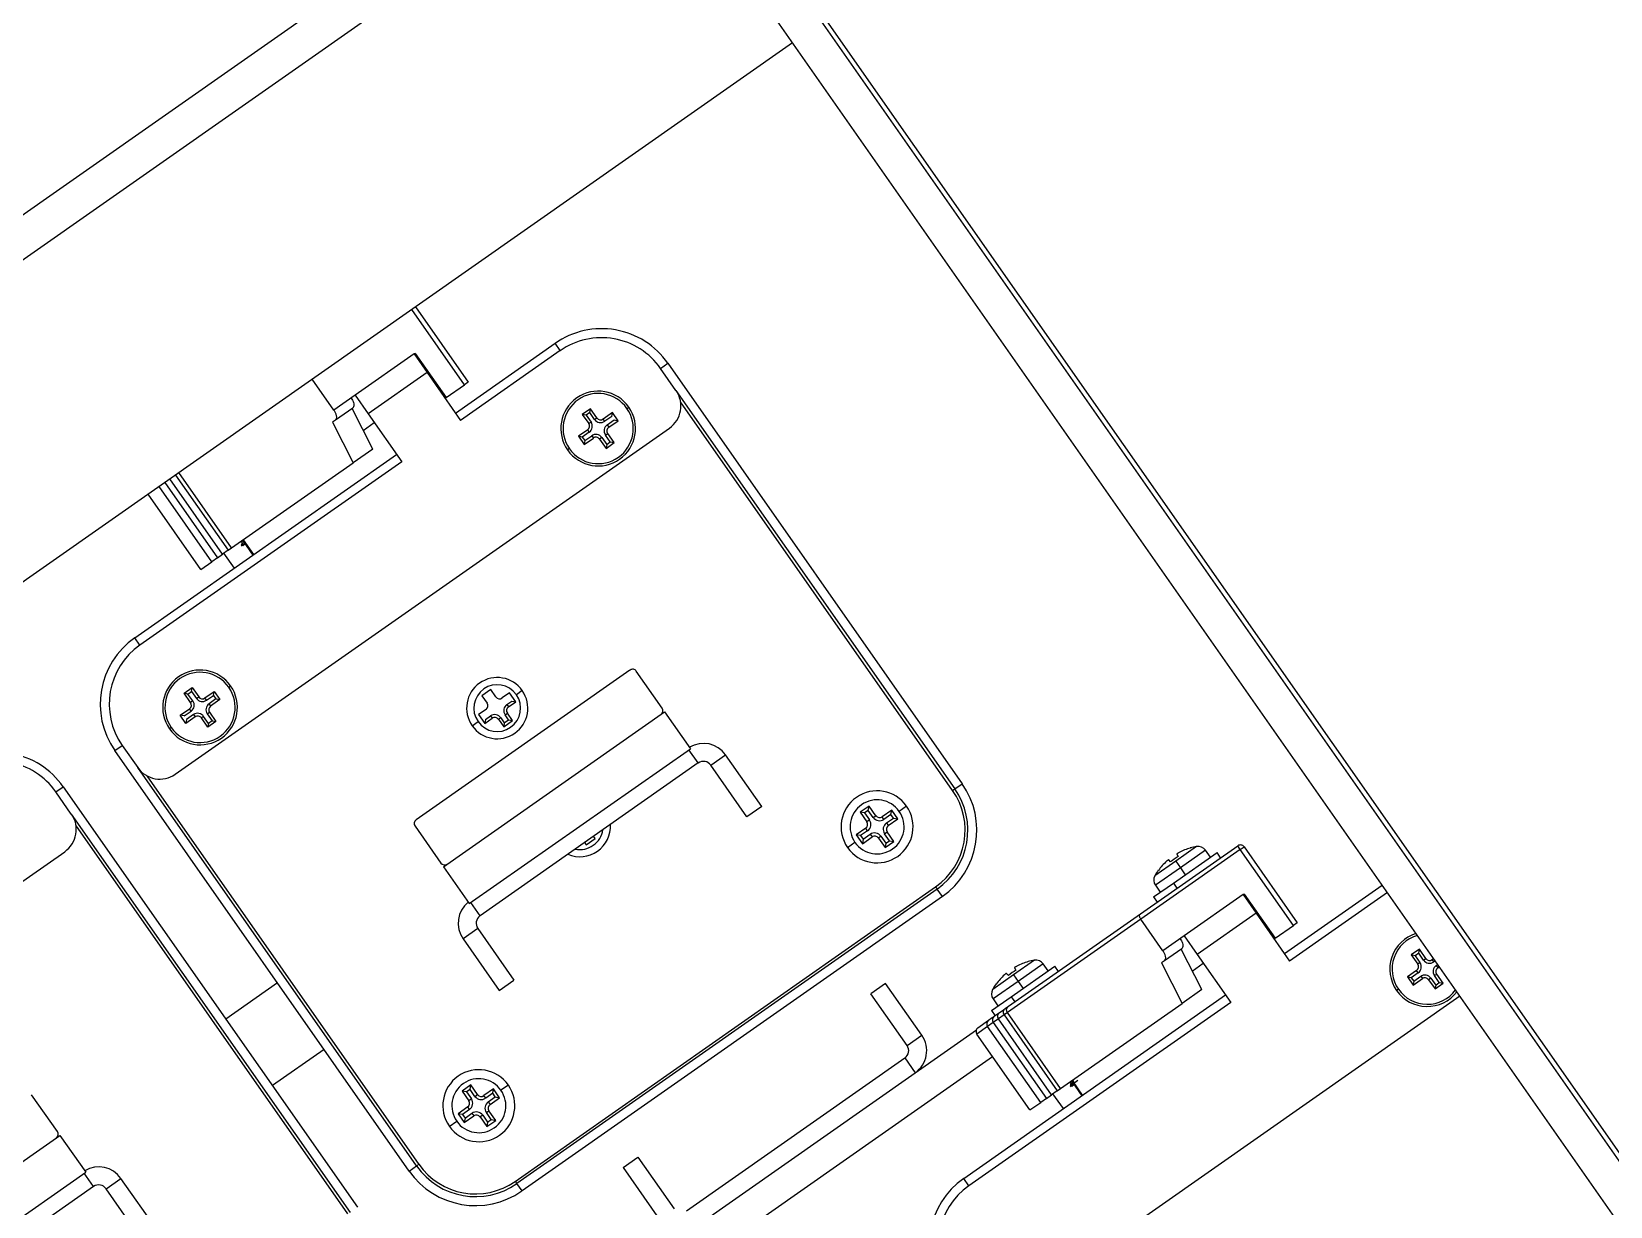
# Model space of a CAD drawing. Header units: millimetres. Extents: x 152904052 to 153933663, y 538271515 to 539240469.
# Drawn here: x 153346588.7 to 153346764.1, y 538942448.7 to 538942579.2 of the extents above; entities that cross this region are included whole.
import ezdxf

# ---------------------------------------------------------------- set-up
doc = ezdxf.new("R2010")
doc.units = ezdxf.units.MM
doc.layers.add('POWR', color=5, linetype='Continuous')

msp = doc.modelspace()

# ---------------------------------------------------------------- linework, layer by layer
at = {"layer": 'POWR', "color": 7}
for p, q in [((153348110.76, 538943625.26), (153346315.18, 538942367.98)), ((153347192.8, 538942977.49), (153346347.02, 538942385.27)), ((153346846.37, 538942337.69), (153346659.73, 538942604.24)), ((153346660.14, 538942604.52), (153346846.78, 538942337.97)), ((153346843.1, 538942335.39), (153346656.46, 538942601.94)), ((153346673.26, 538942577.94), (153346363.83, 538942361.27)), ((153346636.82, 538942539.97), (153346630.97, 538942548.33)), ((153346631.38, 538942548.61), (153346637.23, 538942540.26)), ((153346631.33, 538942543.45), (153346631.23, 538942543.39)), ((153346631.33, 538942543.45), (153346634.77, 538942538.54)), ((153346635.82, 538942536.83), (153346646.88, 538942544.58)), ((153346647.45, 538942543.76), (153346636.39, 538942536.01)), ((153346647.45, 538942543.76), (153346646.88, 538942544.58)), ((153346631.23, 538942543.39), (153346624.68, 538942538.8)), ((153346631.23, 538942543.39), (153346632.67, 538942541.34)), ((153346631.5, 538942543.21), (153346631.4, 538942543.14)), ((153346631.56, 538942543.12), (153346631.5, 538942543)), ((153346658.59, 538942541.79), (153346659.41, 538942542.37)), ((153346660.31, 538942539.33), (153346658.59, 538942541.79)), ((153346659.41, 538942542.37), (153346692.11, 538942495.67)), ((153346622.32, 538942537.14), (153346619.91, 538942540.58)), ((153346632.67, 538942541.34), (153346626.11, 538942536.75)), ((153346632.67, 538942541.34), (153346636.39, 538942536.01)), ((153346634.77, 538942538.54), (153346636.82, 538942539.97)), ((153346637.23, 538942540.26), (153346636.82, 538942539.97)), ((153346624.68, 538942538.8), (153346622.32, 538942537.14)), ((153346624.68, 538942538.8), (153346626.11, 538942536.75)), ((153346634.77, 538942538.54), (153346634.67, 538942538.47)), ((153346660.31, 538942539.33), (153346691.29, 538942495.1)), ((153346624.41, 538942537.39), (153346622.5, 538942536.05)), ((153346626.62, 538942532.83), (153346624.33, 538942537.33)), ((153346626.11, 538942536.75), (153346629.84, 538942531.42)), ((153346650.8, 538942537.31), (153346649.9, 538942536.68)), ((153346649.9, 538942536.68), (153346650.62, 538942535.66)), ((153346650.33, 538942536.61), (153346649.9, 538942536.68)), ((153346650.73, 538942536.89), (153346650.33, 538942536.61)), ((153346650.33, 538942536.61), (153346650.87, 538942535.83)), ((153346650.73, 538942536.89), (153346650.8, 538942537.31)), ((153346651.27, 538942536.11), (153346650.73, 538942536.89)), ((153346651.52, 538942536.29), (153346650.8, 538942537.31)), ((153346653.24, 538942536.88), (153346652.22, 538942536.17)), ((153346653.17, 538942536.46), (153346652.39, 538942535.92)), ((153346653.17, 538942536.46), (153346653.24, 538942536.88)), ((153346653.87, 538942535.98), (153346653.24, 538942536.88)), ((153346654.87, 538942537.35), (153346655.07, 538942537.49)), ((153346691.04, 538942494.93), (153346660.82, 538942538.09)), ((153346604.69, 538942496.73), (153346659.58, 538942535.16)), ((153346622.5, 538942536.05), (153346622.16, 538942535.81)), ((153346622.16, 538942535.81), (153346624.45, 538942531.31)), ((153346625.57, 538942534.9), (153346626.8, 538942535.77)), ((153346650.5, 538942534.96), (153346649.47, 538942534.25)), ((153346650.67, 538942534.71), (153346649.9, 538942534.17)), ((153346650.67, 538942534.71), (153346650.5, 538942534.96)), ((153346650.87, 538942535.83), (153346650.62, 538942535.66)), ((153346651.27, 538942536.11), (153346651.52, 538942536.29)), ((153346652.39, 538942535.92), (153346652.22, 538942536.17)), ((153346652.67, 538942535.52), (153346653.44, 538942536.06)), ((153346652.67, 538942535.52), (153346652.85, 538942535.27)), ((153346652.85, 538942535.27), (153346653.87, 538942535.98)), ((153346653.44, 538942536.06), (153346653.87, 538942535.98)), ((153346649.47, 538942534.25), (153346650.1, 538942533.34)), ((153346649.9, 538942534.17), (153346649.47, 538942534.25)), ((153346649.9, 538942534.17), (153346650.18, 538942533.77)), ((153346650.1, 538942533.34), (153346651.13, 538942534.06)), ((153346650.18, 538942533.77), (153346650.1, 538942533.34)), ((153346650.18, 538942533.77), (153346650.95, 538942534.31)), ((153346650.95, 538942534.31), (153346651.13, 538942534.06)), ((153346652.08, 538942534.11), (153346651.82, 538942533.94)), ((153346651.82, 538942533.94), (153346652.54, 538942532.91)), ((153346652.08, 538942534.11), (153346652.62, 538942533.34)), ((153346652.47, 538942534.39), (153346652.73, 538942534.57)), ((153346653.01, 538942533.62), (153346652.47, 538942534.39)), ((153346652.54, 538942532.91), (153346653.44, 538942533.55)), ((153346652.62, 538942533.34), (153346652.54, 538942532.91)), ((153346652.62, 538942533.34), (153346653.01, 538942533.62)), ((153346653.44, 538942533.55), (153346652.73, 538942534.57)), ((153346653.01, 538942533.62), (153346653.44, 538942533.55)), ((153346600.19, 538942511.88), (153346629.27, 538942532.24)), ((153346629.84, 538942531.42), (153346600.76, 538942511.06)), ((153346610.95, 538942521.86), (153346624.45, 538942531.31)), ((153346626.62, 538942532.83), (153346624.45, 538942531.31)), ((153346648.48, 538942532.88), (153346648.27, 538942532.73)), ((153346609.94, 538942521.15), (153346604.09, 538942529.51)), ((153346604.71, 538942529.95), (153346610.57, 538942521.59)), ((153346604.72, 538942529.95), (153346610.57, 538942521.59)), ((153346610.95, 538942521.86), (153346605.1, 538942530.22)), ((153346607.54, 538942519.47), (153346601.69, 538942527.83)), ((153346608.74, 538942520.31), (153346602.89, 538942528.67)), ((153346603.52, 538942529.11), (153346609.37, 538942520.75)), ((153346603.52, 538942529.11), (153346609.37, 538942520.75)), ((153346611.9, 538942522.53), (153346612.09, 538942522.53)), ((153346612.15, 538942522.7), (153346613.29, 538942521.06)), ((153346612.22, 538942522.75), (153346613.36, 538942521.11)), ((153346609.37, 538942520.75), (153346608.74, 538942520.31)), ((153346609.37, 538942520.75), (153346609.94, 538942521.15)), ((153346609.37, 538942520.75), (153346609.37, 538942520.75)), ((153346610.57, 538942521.59), (153346609.94, 538942521.15)), ((153346611.25, 538942519.62), (153346610.1, 538942521.26)), ((153346610.57, 538942521.59), (153346610.95, 538942521.86)), ((153346610.57, 538942521.59), (153346610.57, 538942521.59)), ((153346612.19, 538942522.12), (153346612, 538942522.04)), ((153346612.19, 538942522.12), (153346612.42, 538942522.31)), ((153346607.54, 538942519.47), (153346608.74, 538942520.31)), ((153346600.76, 538942511.06), (153346600.19, 538942511.88)), ((153346655.2, 538942508.28), (153346631.44, 538942491.65)), ((153346658.76, 538942504.07), (153346655.9, 538942508.16)), ((153346605.67, 538942505.71), (153346606.57, 538942506.34)), ((153346606.1, 538942505.63), (153346605.67, 538942505.71)), ((153346606.39, 538942504.69), (153346605.67, 538942505.71)), ((153346606.1, 538942505.63), (153346606.49, 538942505.91)), ((153346606.64, 538942504.86), (153346606.1, 538942505.63)), ((153346606.64, 538942504.86), (153346606.39, 538942504.69)), ((153346606.49, 538942505.91), (153346606.57, 538942506.34)), ((153346606.49, 538942505.91), (153346607.04, 538942505.14)), ((153346606.57, 538942506.34), (153346607.29, 538942505.32)), ((153346607.04, 538942505.14), (153346607.29, 538942505.32)), ((153346607.98, 538942505.19), (153346609.01, 538942505.91)), ((153346608.16, 538942504.94), (153346607.98, 538942505.19)), ((153346608.16, 538942504.94), (153346608.93, 538942505.48)), ((153346609.21, 538942505.08), (153346608.44, 538942504.54)), ((153346609.64, 538942505.01), (153346608.61, 538942504.29)), ((153346608.93, 538942505.48), (153346609.01, 538942505.91)), ((153346608.93, 538942505.48), (153346609.21, 538942505.08)), ((153346609.01, 538942505.91), (153346609.64, 538942505.01)), ((153346609.21, 538942505.08), (153346609.64, 538942505.01)), ((153346610.63, 538942506.38), (153346610.84, 538942506.52)), ((153346639.74, 538942506.13), (153346638.76, 538942505.44)), ((153346638.76, 538942505.44), (153346639.33, 538942504.62)), ((153346640.31, 538942505.31), (153346639.74, 538942506.13)), ((153346641.83, 538942505.76), (153346641.01, 538942505.19)), ((153346641.52, 538942504.45), (153346642.09, 538942504.85)), ((153346642.52, 538942504.78), (153346641.83, 538942505.76)), ((153346642.09, 538942504.85), (153346642.52, 538942504.78)), ((153346643.24, 538942506.01), (153346642.58, 538942505.55)), ((153346605.24, 538942503.27), (153346606.26, 538942503.99)), ((153346605.87, 538942502.37), (153346605.24, 538942503.27)), ((153346605.67, 538942503.2), (153346605.24, 538942503.27)), ((153346605.67, 538942503.2), (153346606.44, 538942503.74)), ((153346606.89, 538942503.09), (153346605.87, 538942502.37)), ((153346606.72, 538942503.34), (153346605.95, 538942502.8)), ((153346606.44, 538942503.74), (153346606.26, 538942503.99)), ((153346606.72, 538942503.34), (153346606.89, 538942503.09)), ((153346607.84, 538942503.14), (153346607.59, 538942502.97)), ((153346608.38, 538942502.37), (153346607.84, 538942503.14)), ((153346608.24, 538942503.42), (153346608.49, 538942503.6)), ((153346608.24, 538942503.42), (153346608.78, 538942502.65)), ((153346608.44, 538942504.54), (153346608.61, 538942504.29)), ((153346608.49, 538942503.6), (153346609.21, 538942502.57)), ((153346634.48, 538942486.45), (153346659.05, 538942503.66)), ((153346639.21, 538942503.92), (153346638.39, 538942503.35)), ((153346638.39, 538942503.35), (153346639.08, 538942502.37)), ((153346639.15, 538942502.79), (153346639.72, 538942503.19)), ((153346639.72, 538942503.19), (153346639.9, 538942502.94)), ((153346641.32, 538942503.33), (153346641.58, 538942503.51)), ((153346641.72, 538942502.76), (153346641.32, 538942503.33)), ((153346641.52, 538942504.45), (153346641.7, 538942504.2)), ((153346642.15, 538942502.69), (153346641.58, 538942503.51)), ((153346641.7, 538942504.2), (153346642.52, 538942504.78)), ((153346659.05, 538942503.66), (153346661.92, 538942499.56)), ((153346604.24, 538942501.9), (153346604.04, 538942501.76)), ((153346605.95, 538942502.8), (153346605.87, 538942502.37)), ((153346608.31, 538942501.94), (153346607.59, 538942502.97)), ((153346609.21, 538942502.57), (153346608.31, 538942501.94)), ((153346608.38, 538942502.37), (153346608.31, 538942501.94)), ((153346608.78, 538942502.65), (153346608.38, 538942502.37)), ((153346608.78, 538942502.65), (153346609.21, 538942502.57)), ((153346637.67, 538942502.11), (153346638.32, 538942502.57)), ((153346639.08, 538942502.37), (153346639.9, 538942502.94)), ((153346639.15, 538942502.79), (153346639.08, 538942502.37)), ((153346640.84, 538942502.99), (153346640.59, 538942502.82)), ((153346640.59, 538942502.82), (153346641.17, 538942502)), ((153346640.84, 538942502.99), (153346641.24, 538942502.43)), ((153346641.17, 538942502), (153346642.15, 538942502.69)), ((153346641.24, 538942502.43), (153346641.17, 538942502)), ((153346641.24, 538942502.43), (153346641.72, 538942502.76)), ((153346641.72, 538942502.76), (153346642.15, 538942502.69)), ((153346597.98, 538942499.35), (153346598.8, 538942499.92)), ((153346598.8, 538942499.92), (153346600.52, 538942497.46)), ((153346630.67, 538942452.66), (153346597.98, 538942499.35)), ((153346637.34, 538942482.35), (153346661.92, 538942499.56)), ((153346662.79, 538942497.97), (153346638.54, 538942480.99)), ((153346662.79, 538942497.97), (153346661.75, 538942499.45)), ((153346664.18, 538942497.73), (153346665.82, 538942498.87)), ((153346669.83, 538942493.14), (153346665.82, 538942498.87)), ((153346631.49, 538942453.23), (153346600.52, 538942497.46)), ((153346601.51, 538942496.56), (153346631.74, 538942453.4)), ((153346668.19, 538942491.99), (153346664.18, 538942497.73)), ((153346591.42, 538942494.76), (153346592.24, 538942495.33)), ((153346593.14, 538942492.3), (153346591.42, 538942494.76)), ((153346592.24, 538942495.33), (153346624.94, 538942448.64)), ((153346691.04, 538942494.93), (153346691.29, 538942495.1)), ((153346691.29, 538942495.1), (153346692.11, 538942495.67)), ((153346669.83, 538942493.14), (153346668.19, 538942491.99)), ((153346681.76, 538942493.19), (153346680.78, 538942492.5)), ((153346681.67, 538942492.7), (153346681.27, 538942492.42)), ((153346681.67, 538942492.7), (153346681.76, 538942493.19)), ((153346682.22, 538942491.92), (153346681.67, 538942492.7)), ((153346682.51, 538942492.12), (153346681.76, 538942493.19)), ((153346684.27, 538942492.75), (153346683.2, 538942492)), ((153346684.18, 538942492.26), (153346684.27, 538942492.75)), ((153346684.96, 538942491.76), (153346684.27, 538942492.75)), ((153346685.92, 538942493.17), (153346685.1, 538942492.6)), ((153346593.14, 538942492.3), (153346624.12, 538942448.07)), ((153346623.87, 538942447.89), (153346593.65, 538942491.06)), ((153346631.32, 538942490.95), (153346634.19, 538942486.86)), ((153346680.78, 538942492.5), (153346681.52, 538942491.44)), ((153346681.27, 538942492.42), (153346680.78, 538942492.5)), ((153346681.27, 538942492.42), (153346681.81, 538942491.64)), ((153346681.81, 538942491.64), (153346681.52, 538942491.44)), ((153346682.22, 538942491.92), (153346682.51, 538942492.12)), ((153346683.4, 538942491.71), (153346683.2, 538942492)), ((153346684.18, 538942492.26), (153346683.4, 538942491.71)), ((153346683.69, 538942491.31), (153346684.47, 538942491.85)), ((153346683.69, 538942491.31), (153346683.89, 538942491.02)), ((153346683.89, 538942491.02), (153346684.96, 538942491.76)), ((153346684.47, 538942491.85), (153346684.18, 538942492.26)), ((153346684.47, 538942491.85), (153346684.96, 538942491.76)), ((153346650.17, 538942489.14), (153346650.34, 538942488.89)), ((153346650.34, 538942488.89), (153346651.33, 538942489.58)), ((153346651.33, 538942489.58), (153346651.15, 538942489.83)), ((153346679.37, 538942488.59), (153346680.19, 538942489.16)), ((153346681.4, 538942490.74), (153346680.34, 538942489.99)), ((153346680.34, 538942489.99), (153346681.02, 538942489.01)), ((153346680.82, 538942489.91), (153346680.34, 538942489.99)), ((153346681.6, 538942490.45), (153346680.82, 538942489.91)), ((153346680.82, 538942489.91), (153346681.11, 538942489.5)), ((153346681.02, 538942489.01), (153346682.09, 538942489.76)), ((153346681.11, 538942489.5), (153346681.02, 538942489.01)), ((153346681.11, 538942489.5), (153346681.89, 538942490.05)), ((153346681.6, 538942490.45), (153346681.4, 538942490.74)), ((153346681.89, 538942490.05), (153346682.09, 538942489.76)), ((153346683.07, 538942489.84), (153346682.79, 538942489.63)), ((153346682.79, 538942489.63), (153346683.53, 538942488.57)), ((153346683.07, 538942489.84), (153346683.62, 538942489.06)), ((153346683.48, 538942490.12), (153346683.77, 538942490.32)), ((153346684.02, 538942489.34), (153346683.48, 538942490.12)), ((153346683.53, 538942488.57), (153346684.51, 538942489.26)), ((153346683.62, 538942489.06), (153346683.53, 538942488.57)), ((153346683.62, 538942489.06), (153346684.02, 538942489.34)), ((153346684.51, 538942489.26), (153346683.77, 538942490.32)), ((153346684.02, 538942489.34), (153346684.51, 538942489.26)), ((153346537.52, 538942449.69), (153346592.41, 538942488.12)), ((153346711.9, 538942481.21), (153346722.71, 538942488.78)), ((153346723, 538942488.37), (153346711.94, 538942480.63)), ((153346715.56, 538942484.63), (153346720.41, 538942488.03)), ((153346718.15, 538942488.7), (153346715.83, 538942487.07)), ((153346715.95, 538942487.85), (153346716.1, 538942487.58)), ((153346719.13, 538942488.29), (153346716.35, 538942486.34)), ((153346717.45, 538942488.55), (153346717.46, 538942488.53)), ((153346719.68, 538942487.51), (153346719.13, 538942488.29)), ((153346720.81, 538942487.45), (153346720.41, 538942488.03)), ((153346723, 538942488.37), (153346722.71, 538942488.78)), ((153346723, 538942488.37), (153346723.41, 538942488.66)), ((153346728.91, 538942479.94), (153346723, 538942488.37)), ((153346723.41, 538942488.66), (153346729.32, 538942480.22)), ((153346634.48, 538942486.45), (153346637.34, 538942482.35)), ((153346715.83, 538942487.07), (153346713.51, 538942485.45)), ((153346716.35, 538942486.34), (153346713.56, 538942484.39)), ((153346713.91, 538942486.04), (153346713.89, 538942486.06)), ((153346715.26, 538942486.99), (153346715.06, 538942487.23)), ((153346715.83, 538942487.07), (153346716.35, 538942486.34)), ((153346716.35, 538942486.34), (153346716.89, 538942485.56)), ((153346642.46, 538942451.51), (153346689.15, 538942484.2)), ((153346689.32, 538942483.96), (153346642.63, 538942451.26)), ((153346689.15, 538942484.2), (153346689.32, 538942483.96)), ((153346689.9, 538942483.14), (153346689.32, 538942483.96)), ((153346713.37, 538942483.09), (153346715.56, 538942484.63)), ((153346713.56, 538942484.39), (153346714.11, 538942483.61)), ((153346715.56, 538942484.63), (153346715.96, 538942484.06)), ((153346727.91, 538942476.8), (153346738.76, 538942484.4)), ((153346638.54, 538942480.99), (153346637.51, 538942482.47)), ((153346689.9, 538942483.14), (153346643.21, 538942450.45)), ((153346713.37, 538942483.09), (153346713.77, 538942482.52)), ((153346723.32, 538942483.35), (153346716.77, 538942478.76)), ((153346723.42, 538942483.42), (153346723.32, 538942483.35)), ((153346723.32, 538942483.35), (153346724.76, 538942481.3)), ((153346723.42, 538942483.42), (153346726.86, 538942478.5)), ((153346723.59, 538942483.17), (153346723.49, 538942483.1)), ((153346723.65, 538942483.09), (153346723.59, 538942482.96)), ((153346739.34, 538942483.58), (153346728.48, 538942475.98)), ((153346711.94, 538942480.63), (153346697.13, 538942470.26)), ((153346697.25, 538942470.95), (153346711.9, 538942481.21)), ((153346714.41, 538942477.11), (153346711.94, 538942480.63)), ((153346724.76, 538942481.3), (153346718.2, 538942476.71)), ((153346724.76, 538942481.3), (153346728.48, 538942475.98)), ((153346638.29, 538942479.6), (153346636.66, 538942478.45)), ((153346638.29, 538942479.6), (153346642.31, 538942473.87)), ((153346716.77, 538942478.76), (153346714.41, 538942477.11)), ((153346716.77, 538942478.76), (153346718.2, 538942476.71)), ((153346726.86, 538942478.5), (153346728.91, 538942479.94)), ((153346729.32, 538942480.22), (153346728.91, 538942479.94)), ((153346636.66, 538942478.45), (153346640.67, 538942472.72)), ((153346716.5, 538942477.35), (153346714.59, 538942476.01)), ((153346718.71, 538942472.8), (153346716.42, 538942477.29)), ((153346726.86, 538942478.5), (153346726.76, 538942478.43)), ((153346742.89, 538942477.28), (153346741.99, 538942476.65)), ((153346742.82, 538942476.85), (153346742.42, 538942476.57)), ((153346742.82, 538942476.85), (153346742.89, 538942477.28)), ((153346743.36, 538942476.08), (153346742.82, 538942476.85)), ((153346743.61, 538942476.25), (153346742.89, 538942477.28)), ((153346697.54, 538942472.01), (153346702.39, 538942475.41)), ((153346700.13, 538942476.08), (153346697.81, 538942474.46)), ((153346697.93, 538942475.24), (153346698.08, 538942474.96)), ((153346701.11, 538942475.67), (153346698.32, 538942473.72)), ((153346699.42, 538942475.93), (153346699.43, 538942475.91)), ((153346701.65, 538942474.89), (153346701.11, 538942475.67)), ((153346702.79, 538942474.83), (153346702.39, 538942475.41)), ((153346714.59, 538942476.01), (153346714.25, 538942475.78)), ((153346714.25, 538942475.78), (153346716.54, 538942471.28)), ((153346717.66, 538942474.86), (153346718.89, 538942475.73)), ((153346718.2, 538942476.71), (153346721.93, 538942471.39)), ((153346741.99, 538942476.65), (153346742.71, 538942475.62)), ((153346742.42, 538942476.57), (153346741.99, 538942476.65)), ((153346742.42, 538942476.57), (153346742.96, 538942475.8)), ((153346742.96, 538942475.8), (153346742.71, 538942475.62)), ((153346743.36, 538942476.08), (153346743.61, 538942476.25)), ((153346744.47, 538942476.24), (153346744.31, 538942476.13)), ((153346744.48, 538942475.88), (153346744.31, 538942476.13)), ((153346744.65, 538942475.99), (153346744.48, 538942475.88)), ((153346744.76, 538942475.48), (153346744.93, 538942475.59)), ((153346744.76, 538942475.48), (153346744.94, 538942475.23)), ((153346744.94, 538942475.23), (153346745.1, 538942475.34)), ((153346616.04, 538942473.54), (153346610.31, 538942469.53)), ((153346640.67, 538942472.72), (153346642.31, 538942473.87)), ((153346683.6, 538942473.48), (153346681.96, 538942472.33)), ((153346687.61, 538942467.75), (153346683.6, 538942473.48)), ((153346697.81, 538942474.46), (153346695.49, 538942472.83)), ((153346698.32, 538942473.72), (153346695.54, 538942471.77)), ((153346695.89, 538942473.42), (153346695.87, 538942473.44)), ((153346697.24, 538942474.37), (153346697.04, 538942474.61)), ((153346697.81, 538942474.46), (153346698.32, 538942473.72)), ((153346698.32, 538942473.72), (153346698.87, 538942472.94)), ((153346742.59, 538942474.93), (153346741.56, 538942474.21)), ((153346741.56, 538942474.21), (153346742.19, 538942473.31)), ((153346741.99, 538942474.13), (153346741.56, 538942474.21)), ((153346742.76, 538942474.67), (153346741.99, 538942474.13)), ((153346741.99, 538942474.13), (153346742.27, 538942473.73)), ((153346742.19, 538942473.31), (153346743.22, 538942474.02)), ((153346742.27, 538942473.73), (153346742.19, 538942473.31)), ((153346742.27, 538942473.73), (153346743.04, 538942474.28)), ((153346742.76, 538942474.67), (153346742.59, 538942474.93)), ((153346743.04, 538942474.28), (153346743.22, 538942474.02)), ((153346744.17, 538942474.08), (153346743.91, 538942473.9)), ((153346743.91, 538942473.9), (153346744.63, 538942472.88)), ((153346744.17, 538942474.08), (153346744.71, 538942473.31)), ((153346744.56, 538942474.36), (153346744.82, 538942474.53)), ((153346745.1, 538942473.58), (153346744.56, 538942474.36)), ((153346744.63, 538942472.88), (153346745.53, 538942473.51)), ((153346744.71, 538942473.31), (153346744.63, 538942472.88)), ((153346744.71, 538942473.31), (153346745.1, 538942473.58)), ((153346745.53, 538942473.51), (153346744.82, 538942474.53)), ((153346745.1, 538942473.58), (153346745.53, 538942473.51)), ((153346685.98, 538942466.6), (153346681.96, 538942472.33)), ((153346692.28, 538942451.84), (153346721.36, 538942472.21)), ((153346695.35, 538942470.47), (153346697.54, 538942472.01)), ((153346695.54, 538942471.77), (153346696.08, 538942470.99)), ((153346696.78, 538942436.69), (153346747.37, 538942472.11)), ((153346697.54, 538942472.01), (153346697.94, 538942471.44)), ((153346718.71, 538942472.8), (153346716.54, 538942471.28)), ((153346740.57, 538942472.84), (153346740.36, 538942472.7)), ((153346721.93, 538942471.39), (153346692.85, 538942451.03)), ((153346695.35, 538942470.47), (153346695.75, 538942469.9)), ((153346695.48, 538942469.71), (153346695.67, 538942469.85)), ((153346695.67, 538942469.85), (153346696.24, 538942470.25)), ((153346696.75, 538942469.99), (153346696.12, 538942469.55)), ((153346696.24, 538942470.25), (153346696.65, 538942470.53)), ((153346696.65, 538942470.53), (153346696.68, 538942470.55)), ((153346696.65, 538942470.53), (153346696.7, 538942470.47)), ((153346696.68, 538942470.55), (153346696.87, 538942470.69)), ((153346697.13, 538942470.26), (153346696.75, 538942469.99)), ((153346696.75, 538942469.99), (153346702.66, 538942461.55)), ((153346696.75, 538942469.99), (153346702.66, 538942461.55)), ((153346696.75, 538942469.99), (153346696.75, 538942469.99)), ((153346696.87, 538942470.69), (153346697.25, 538942470.95)), ((153346703.04, 538942461.82), (153346697.13, 538942470.26)), ((153346703.04, 538942461.82), (153346716.54, 538942471.28)), ((153346686.88, 538942463.57), (153346693.68, 538942468.33)), ((153346694.92, 538942468.71), (153346693.73, 538942467.87)), ((153346693.85, 538942468.57), (153346695.04, 538942469.41)), ((153346695.55, 538942469.15), (153346694.92, 538942468.71)), ((153346700.83, 538942460.27), (153346694.92, 538942468.71)), ((153346695.04, 538942469.41), (153346695.45, 538942469.69)), ((153346695.45, 538942469.69), (153346695.48, 538942469.71)), ((153346695.45, 538942469.69), (153346695.5, 538942469.63)), ((153346696.12, 538942469.55), (153346695.55, 538942469.15)), ((153346695.55, 538942469.15), (153346701.46, 538942460.71)), ((153346695.55, 538942469.15), (153346701.46, 538942460.71)), ((153346695.55, 538942469.15), (153346695.55, 538942469.15)), ((153346702.03, 538942461.11), (153346696.12, 538942469.55)), ((153346685.98, 538942466.6), (153346687.61, 538942467.75)), ((153346699.63, 538942459.44), (153346693.73, 538942467.87)), ((153346621.21, 538942466.17), (153346615.47, 538942462.16)), ((153346657.99, 538942439.13), (153346695.47, 538942465.38)), ((153346661.48, 538942448.23), (153346685.73, 538942465.21)), ((153346685.73, 538942465.21), (153346686.88, 538942463.57)), ((153346662.63, 538942446.59), (153346686.88, 538942463.57)), ((153346591.59, 538942457.03), (153346588.72, 538942461.13)), ((153346637.53, 538942462.22), (153346636.54, 538942461.53)), ((153346637.03, 538942461.44), (153346636.54, 538942461.53)), ((153346636.54, 538942461.53), (153346637.29, 538942460.46)), ((153346637.44, 538942461.73), (153346637.03, 538942461.44)), ((153346637.03, 538942461.44), (153346637.58, 538942460.67)), ((153346637.44, 538942461.73), (153346637.53, 538942462.22)), ((153346637.98, 538942460.95), (153346637.44, 538942461.73)), ((153346638.27, 538942461.15), (153346637.53, 538942462.22)), ((153346637.98, 538942460.95), (153346638.27, 538942461.15)), ((153346640.03, 538942461.77), (153346638.97, 538942461.03)), ((153346639.17, 538942460.74), (153346638.97, 538942461.03)), ((153346639.95, 538942461.29), (153346639.17, 538942460.74)), ((153346639.95, 538942461.29), (153346640.03, 538942461.77)), ((153346640.23, 538942460.88), (153346639.95, 538942461.29)), ((153346640.72, 538942460.79), (153346640.03, 538942461.77)), ((153346641.69, 538942462.2), (153346640.87, 538942461.63)), ((153346701.46, 538942460.71), (153346702.03, 538942461.11)), ((153346702.66, 538942461.55), (153346702.03, 538942461.11)), ((153346703.34, 538942459.59), (153346702.19, 538942461.23)), ((153346702.66, 538942461.55), (153346703.04, 538942461.82)), ((153346702.66, 538942461.55), (153346702.66, 538942461.55)), ((153346703.99, 538942462.49), (153346704.18, 538942462.49)), ((153346704.28, 538942462.08), (153346704.09, 538942462)), ((153346704.24, 538942462.66), (153346705.38, 538942461.02)), ((153346704.28, 538942462.08), (153346704.51, 538942462.28)), ((153346704.45, 538942462.2), (153346704.28, 538942462.08)), ((153346704.31, 538942462.71), (153346705.45, 538942461.07)), ((153346637.17, 538942459.77), (153346636.1, 538942459.02)), ((153346637.37, 538942459.48), (153346636.59, 538942458.94)), ((153346637.37, 538942459.48), (153346637.17, 538942459.77)), ((153346637.58, 538942460.67), (153346637.29, 538942460.46)), ((153346639.25, 538942459.15), (153346639.53, 538942459.35)), ((153346639.46, 538942460.33), (153346640.23, 538942460.88)), ((153346639.46, 538942460.33), (153346639.66, 538942460.05)), ((153346640.28, 538942458.28), (153346639.53, 538942459.35)), ((153346639.66, 538942460.05), (153346640.72, 538942460.79)), ((153346640.23, 538942460.88), (153346640.72, 538942460.79)), ((153346699.63, 538942459.44), (153346700.83, 538942460.27)), ((153346701.46, 538942460.71), (153346700.83, 538942460.27)), ((153346701.46, 538942460.71), (153346701.46, 538942460.71)), ((153346635.13, 538942457.61), (153346635.95, 538942458.19)), ((153346636.1, 538942459.02), (153346636.79, 538942458.04)), ((153346636.59, 538942458.94), (153346636.1, 538942459.02)), ((153346636.59, 538942458.94), (153346636.88, 538942458.53)), ((153346636.79, 538942458.04), (153346637.85, 538942458.78)), ((153346636.88, 538942458.53), (153346636.79, 538942458.04)), ((153346636.88, 538942458.53), (153346637.65, 538942459.07)), ((153346637.65, 538942459.07), (153346637.85, 538942458.78)), ((153346638.84, 538942458.86), (153346638.55, 538942458.66)), ((153346638.55, 538942458.66), (153346639.3, 538942457.6)), ((153346638.84, 538942458.86), (153346639.38, 538942458.09)), ((153346639.79, 538942458.37), (153346639.25, 538942459.15)), ((153346639.3, 538942457.6), (153346640.28, 538942458.28)), ((153346639.38, 538942458.09), (153346639.3, 538942457.6)), ((153346639.38, 538942458.09), (153346639.79, 538942458.37)), ((153346639.79, 538942458.37), (153346640.28, 538942458.28)), ((153346567.3, 538942439.42), (153346591.88, 538942456.62)), ((153346591.88, 538942456.62), (153346594.75, 538942452.53)), ((153346654.44, 538942453.06), (153346656.07, 538942454.21)), ((153346656.07, 538942454.21), (153346660.09, 538942448.47)), ((153346570.17, 538942435.32), (153346594.75, 538942452.53)), ((153346595.62, 538942450.94), (153346594.58, 538942452.41)), ((153346630.67, 538942452.66), (153346631.49, 538942453.23)), ((153346631.74, 538942453.4), (153346631.49, 538942453.23)), ((153346654.44, 538942453.06), (153346658.45, 538942447.33)), ((153346595.62, 538942450.94), (153346571.37, 538942433.96)), ((153346597.01, 538942450.69), (153346598.65, 538942451.84)), ((153346601.02, 538942444.96), (153346597.01, 538942450.69)), ((153346602.66, 538942446.11), (153346598.65, 538942451.84)), ((153346642.46, 538942451.51), (153346642.63, 538942451.26)), ((153346643.21, 538942450.45), (153346642.63, 538942451.26)), ((153346692.85, 538942451.03), (153346692.28, 538942451.84))]:
    msp.add_line(p, q, dxfattribs=at)
for centre, radius, start, end in [((153346652.04, 538942537.2), 9, 35, 125), ((153346652.04, 538942537.2), 8, 35, 125), ((153346651.67, 538942535.11), 4.15, 35, 215), ((153346651.67, 538942535.11), 3.9, 35, 215), ((153346657.86, 538942537.61), 3, 305, 35), ((153346651.67, 538942535.11), 4.15, 215, 35), ((153346651.67, 538942535.11), 3.9, 215, 35), ((153346650.21, 538942535.37), 0.5, 305, 35), ((153346650.21, 538942535.37), 0.807, 305, 35), ((153346651.93, 538942536.58), 0.807, 215, 305), ((153346651.93, 538942536.58), 0.5, 215, 305), ((153346653.13, 538942534.86), 0.807, 125, 215), ((153346653.13, 538942534.86), 0.5, 125, 215), ((153346651.41, 538942533.65), 0.807, 35, 125), ((153346651.41, 538942533.65), 0.5, 35, 125), ((153346605.35, 538942504.51), 9, 125, 215), ((153346605.35, 538942504.51), 8, 125, 215), ((153346655.49, 538942507.88), 0.5, 35, 125), ((153346607.44, 538942504.14), 4.15, 35, 215), ((153346607.44, 538942504.14), 3.9, 35, 215), ((153346640.45, 538942504.06), 3.4, 35, 215), ((153346640.45, 538942504.06), 2.6, 35, 215), ((153346607.44, 538942504.14), 4.15, 215, 35), ((153346607.44, 538942504.14), 3.9, 215, 35), ((153346605.98, 538942504.4), 0.807, 305, 35), ((153346607.7, 538942505.6), 0.807, 215, 305), ((153346607.7, 538942505.6), 0.5, 215, 305), ((153346640.45, 538942504.06), 3.4, 215, 35), ((153346640.45, 538942504.06), 2.6, 215, 35), ((153346640.72, 538942505.6), 0.5, 215, 305), ((153346605.98, 538942504.4), 0.5, 305, 35), ((153346607.18, 538942502.68), 0.807, 35, 125), ((153346607.18, 538942502.68), 0.5, 35, 125), ((153346608.9, 538942503.88), 0.807, 125, 215), ((153346608.9, 538942503.88), 0.5, 125, 215), ((153346638.92, 538942504.33), 0.5, 305, 35), ((153346640.18, 538942502.53), 0.807, 35, 125), ((153346641.99, 538942503.79), 0.807, 125, 215), ((153346641.99, 538942503.79), 0.5, 125, 215), ((153346658.35, 538942503.78), 0.5, 305, 35), ((153346640.18, 538942502.53), 0.5, 35, 125), ((153346663.36, 538942497.15), 3, 35, 121.1774), ((153346584.87, 538942490.17), 9, 35, 125), ((153346584.87, 538942490.17), 8, 35, 125), ((153346663.36, 538942497.15), 1, 35, 125), ((153346602.97, 538942499.18), 3, 215, 305), ((153346682.65, 538942490.88), 4, 35, 215), ((153346684.73, 538942490.51), 7.7, 305, 35), ((153346684.73, 538942490.51), 8, 305, 35), ((153346684.73, 538942490.51), 9, 305, 35), ((153346682.65, 538942490.88), 4, 215, 35), ((153346682.65, 538942490.88), 3, 35, 215), ((153346682.65, 538942490.88), 3, 215, 35), ((153346590.69, 538942490.58), 3, 305, 35), ((153346631.73, 538942491.24), 0.5, 125, 215), ((153346649.63, 538942490.96), 3.4, 246.9657, 3.0343), ((153346681.11, 538942491.15), 0.5, 305, 35), ((153346681.11, 538942491.15), 0.851, 305, 35), ((153346682.92, 538942492.41), 0.851, 215, 305), ((153346682.92, 538942492.41), 0.5, 215, 305), ((153346684.18, 538942490.61), 0.851, 125, 215), ((153346684.18, 538942490.61), 0.5, 125, 215), ((153346649.63, 538942490.96), 2.6, 258.8131, 351.1869), ((153346682.38, 538942489.35), 0.851, 35, 125), ((153346682.38, 538942489.35), 0.5, 35, 125), ((153346719.29, 538942482.13), 6.32, 120.3185, 129.6814), ((153346719.21, 538942482.25), 6.52, 105.6083, 117.5152), ((153346719.18, 538942482.28), 6.5, 99.1279, 105.5214), ((153346718.31, 538942487.71), 1, 35, 99.1279), ((153346723, 538942488.37), 0.5, 35, 125), ((153346634.6, 538942487.15), 0.5, 215, 305), ((153346719.18, 538942482.28), 6.5, 144.4786, 150.8721), ((153346719.21, 538942482.25), 6.52, 132.4848, 144.3917), ((153346714.38, 538942484.96), 1, 150.8721, 215), ((153346639.11, 538942480.17), 3, 128.8226, 215), ((153346639.11, 538942480.17), 1, 125, 215), ((153346743.76, 538942475.08), 4.15, 107.47, 215), ((153346743.76, 538942475.08), 3.9, 106.3061, 215), ((153346701.19, 538942469.63), 6.52, 105.6083, 117.5152), ((153346701.16, 538942469.66), 6.5, 99.1279, 105.5214), ((153346700.29, 538942475.09), 1, 35, 99.1279), ((153346742.3, 538942475.33), 0.5, 305, 35), ((153346742.3, 538942475.33), 0.807, 305, 35), ((153346744.02, 538942476.54), 0.807, 215, 305), ((153346744.02, 538942476.54), 0.5, 215, 305), ((153346745.22, 538942474.82), 0.807, 125, 215), ((153346745.22, 538942474.82), 0.5, 125, 215), ((153346701.16, 538942469.66), 6.5, 144.4786, 150.8721), ((153346701.19, 538942469.63), 6.52, 132.4848, 144.3917), ((153346701.27, 538942469.51), 6.32, 120.3185, 129.6814), ((153346743.5, 538942473.61), 0.807, 35, 125), ((153346743.5, 538942473.61), 0.5, 35, 125), ((153346696.36, 538942472.34), 1, 150.8721, 215), ((153346743.76, 538942475.08), 4.15, 215, 322.53), ((153346743.76, 538942475.08), 3.9, 215, 323.6939), ((153346695.96, 538942469.44), 0.5, 125, 215), ((153346695.96, 538942469.44), 0.499, 125.07, 215.0698), ((153346696.53, 538942469.84), 0.499, 125.07, 215.0698), ((153346697.16, 538942470.28), 0.5, 125, 215), ((153346697.16, 538942470.28), 0.499, 125.07, 215.0698), ((153346696.64, 538942470.46), 0.103, 37.4159, 66.5165), ((153346695.33, 538942469), 0.499, 125.07, 215.0698), ((153346695.44, 538942469.62), 0.103, 37.4159, 66.5165), ((153346685.16, 538942466.02), 1, 305, 35), ((153346685.16, 538942466.02), 3, 305, 35), ((153346638.41, 538942459.91), 4, 35, 215), ((153346638.41, 538942459.91), 3, 35, 215), ((153346638.41, 538942459.91), 4, 215, 35), ((153346638.41, 538942459.91), 3, 215, 35), ((153346638.68, 538942461.44), 0.5, 215, 305), ((153346636.88, 538942460.18), 0.5, 305, 35), ((153346636.88, 538942460.18), 0.851, 305, 35), ((153346638.68, 538942461.44), 0.851, 215, 305), ((153346639.94, 538942459.64), 0.851, 125, 215), ((153346639.94, 538942459.64), 0.5, 125, 215), ((153346638.14, 538942458.37), 0.851, 35, 125), ((153346638.14, 538942458.37), 0.5, 35, 125), ((153346591.18, 538942456.75), 0.5, 305, 35), ((153346596.19, 538942450.12), 3, 35, 121.1774), ((153346638.04, 538942457.82), 9, 215, 305), ((153346638.04, 538942457.82), 8, 215, 305), ((153346638.04, 538942457.82), 7.7, 215, 305), ((153346596.19, 538942450.12), 1, 35, 125), ((153346697.44, 538942444.47), 9, 125, 215), ((153346697.44, 538942444.47), 8, 125, 215)]:
    msp.add_arc(centre, radius, start, end, dxfattribs=at)
for points, knots in [([(153346624.23, 538942538.48), (153346624.28, 538942538.41), (153346624.39, 538942538.24), (153346624.49, 538942537.98), (153346624.54, 538942537.73), (153346624.52, 538942537.51), (153346624.45, 538942537.43), (153346624.41, 538942537.39)], [0, 0, 0, 0, 0.1747357, 0.3635479, 0.5596916, 0.7878702, 1, 1, 1, 1]), ([(153346622.5, 538942536.05), (153346622.54, 538942536.1), (153346622.64, 538942536.21), (153346622.62, 538942536.53), (153346622.5, 538942536.86), (153346622.38, 538942537.05), (153346622.32, 538942537.14)], [0, 0, 0, 0, 0.273241, 0.566326, 0.792171, 1, 1, 1, 1]), ([(153346612.14, 538942522.46), (153346612.11, 538942522.39), (153346612.07, 538942522.25), (153346612.02, 538942522.12), (153346611.99, 538942522.05)], [0, 0, 0, 0, 0.499894, 1, 1, 1, 1]), ([(153346612.1, 538942522.53), (153346612.09, 538942522.53), (153346612.05, 538942522.52), (153346612.09, 538942522.57), (153346612.2, 538942522.68), (153346612.26, 538942522.73)], [0, 0, 0, 0, 0.069778, 0.525958, 1, 1, 1, 1]), ([(153346612.02, 538942522.07), (153346612.02, 538942522.08), (153346612.03, 538942522.11), (153346612.2, 538942522.26), (153346612.31, 538942522.35)], [0, 0, 0, 0, 0.373588, 1, 1, 1, 1]), ([(153346612.43, 538942522.29), (153346612.43, 538942522.28), (153346612.4, 538942522.26), (153346612.31, 538942522.2), (153346612.24, 538942522.15), (153346612.19, 538942522.12)], [0, 0, 0, 0, 0.063595, 0.275437, 1, 1, 1, 1]), ([(153346716.2, 538942488.03), (153346716.16, 538942488.01), (153346716.09, 538942487.97), (153346716.01, 538942487.92), (153346715.95, 538942487.87), (153346715.95, 538942487.86), (153346715.95, 538942487.85)], [0, 0, 0, 0, 0.250648, 0.499754, 0.7491, 1, 1, 1, 1]), ([(153346715.06, 538942487.23), (153346715.05, 538942487.23), (153346715.04, 538942487.23), (153346714.98, 538942487.2), (153346714.9, 538942487.14), (153346714.84, 538942487.08), (153346714.81, 538942487.06)], [0, 0, 0, 0, 0.250648, 0.499754, 0.7491, 1, 1, 1, 1]), ([(153346714.81, 538942487.06), (153346714.84, 538942487.08), (153346714.9, 538942487.14), (153346714.98, 538942487.2), (153346715.04, 538942487.23), (153346715.05, 538942487.23), (153346715.06, 538942487.23)], [0, 0, 0, 0, 0.2506482, 0.4997541, 0.7490998, 1, 1, 1, 1]), ([(153346711.94, 538942480.63), (153346711.92, 538942480.67), (153346711.87, 538942480.75), (153346711.82, 538942480.89), (153346711.8, 538942481.02), (153346711.83, 538942481.14), (153346711.88, 538942481.19), (153346711.9, 538942481.21)], [0, 0, 0, 0, 0.163518, 0.344285, 0.539301, 0.775308, 1, 1, 1, 1]), ([(153346714.59, 538942476.01), (153346714.63, 538942476.07), (153346714.73, 538942476.18), (153346714.71, 538942476.49), (153346714.59, 538942476.82), (153346714.47, 538942477.01), (153346714.41, 538942477.11)], [0, 0, 0, 0, 0.273241, 0.566326, 0.792171, 1, 1, 1, 1]), ([(153346716.32, 538942478.45), (153346716.37, 538942478.37), (153346716.48, 538942478.21), (153346716.58, 538942477.95), (153346716.63, 538942477.69), (153346716.61, 538942477.47), (153346716.54, 538942477.39), (153346716.5, 538942477.35)], [0, 0, 0, 0, 0.1747357, 0.3635479, 0.5596916, 0.7878702, 1, 1, 1, 1]), ([(153346698.18, 538942475.41), (153346698.14, 538942475.39), (153346698.07, 538942475.35), (153346697.99, 538942475.3), (153346697.93, 538942475.26), (153346697.93, 538942475.24), (153346697.93, 538942475.24)], [0, 0, 0, 0, 0.250648, 0.499754, 0.7491, 1, 1, 1, 1]), ([(153346697.04, 538942474.61), (153346697.03, 538942474.61), (153346697.01, 538942474.62), (153346696.95, 538942474.58), (153346696.87, 538942474.52), (153346696.81, 538942474.46), (153346696.78, 538942474.44)], [0, 0, 0, 0, 0.250648, 0.499754, 0.7491, 1, 1, 1, 1]), ([(153346696.78, 538942474.44), (153346696.81, 538942474.46), (153346696.87, 538942474.52), (153346696.95, 538942474.58), (153346697.01, 538942474.62), (153346697.03, 538942474.61), (153346697.04, 538942474.61)], [0, 0, 0, 0, 0.250648, 0.499754, 0.7491, 1, 1, 1, 1]), ([(153346697.13, 538942470.26), (153346697.11, 538942470.3), (153346697.06, 538942470.38), (153346697.03, 538942470.53), (153346697.05, 538942470.69), (153346697.12, 538942470.84), (153346697.21, 538942470.92), (153346697.25, 538942470.95)], [0, 0, 0, 0, 0.174928, 0.36388, 0.560047, 0.788091, 1, 1, 1, 1]), ([(153346693.85, 538942468.57), (153346693.8, 538942468.52), (153346693.68, 538942468.42), (153346693.63, 538942468.22), (153346693.64, 538942468.02), (153346693.7, 538942467.92), (153346693.73, 538942467.87)], [0, 0, 0, 0, 0.270336, 0.562527, 0.789797, 1, 1, 1, 1]), ([(153346704.11, 538942462.03), (153346704.11, 538942462.04), (153346704.12, 538942462.08), (153346704.39, 538942462.32), (153346704.75, 538942462.6), (153346704.94, 538942462.76)], [0, 0, 0, 0, 0.212902, 0.581197, 1, 1, 1, 1]), ([(153346704.23, 538942462.42), (153346704.2, 538942462.35), (153346704.16, 538942462.22), (153346704.11, 538942462.08), (153346704.08, 538942462.01)], [0, 0, 0, 0, 0.4998935, 1, 1, 1, 1]), ([(153346704.5, 538942462.64), (153346704.41, 538942462.59), (153346704.24, 538942462.5), (153346704.16, 538942462.47), (153346704.18, 538942462.51), (153346704.19, 538942462.52)], [0, 0, 0, 0, 0.402272, 0.802406, 1, 1, 1, 1])]:
    msp.add_open_spline(points, degree=3, knots=knots, dxfattribs=at)

doc.saveas('drawing.dxf')
